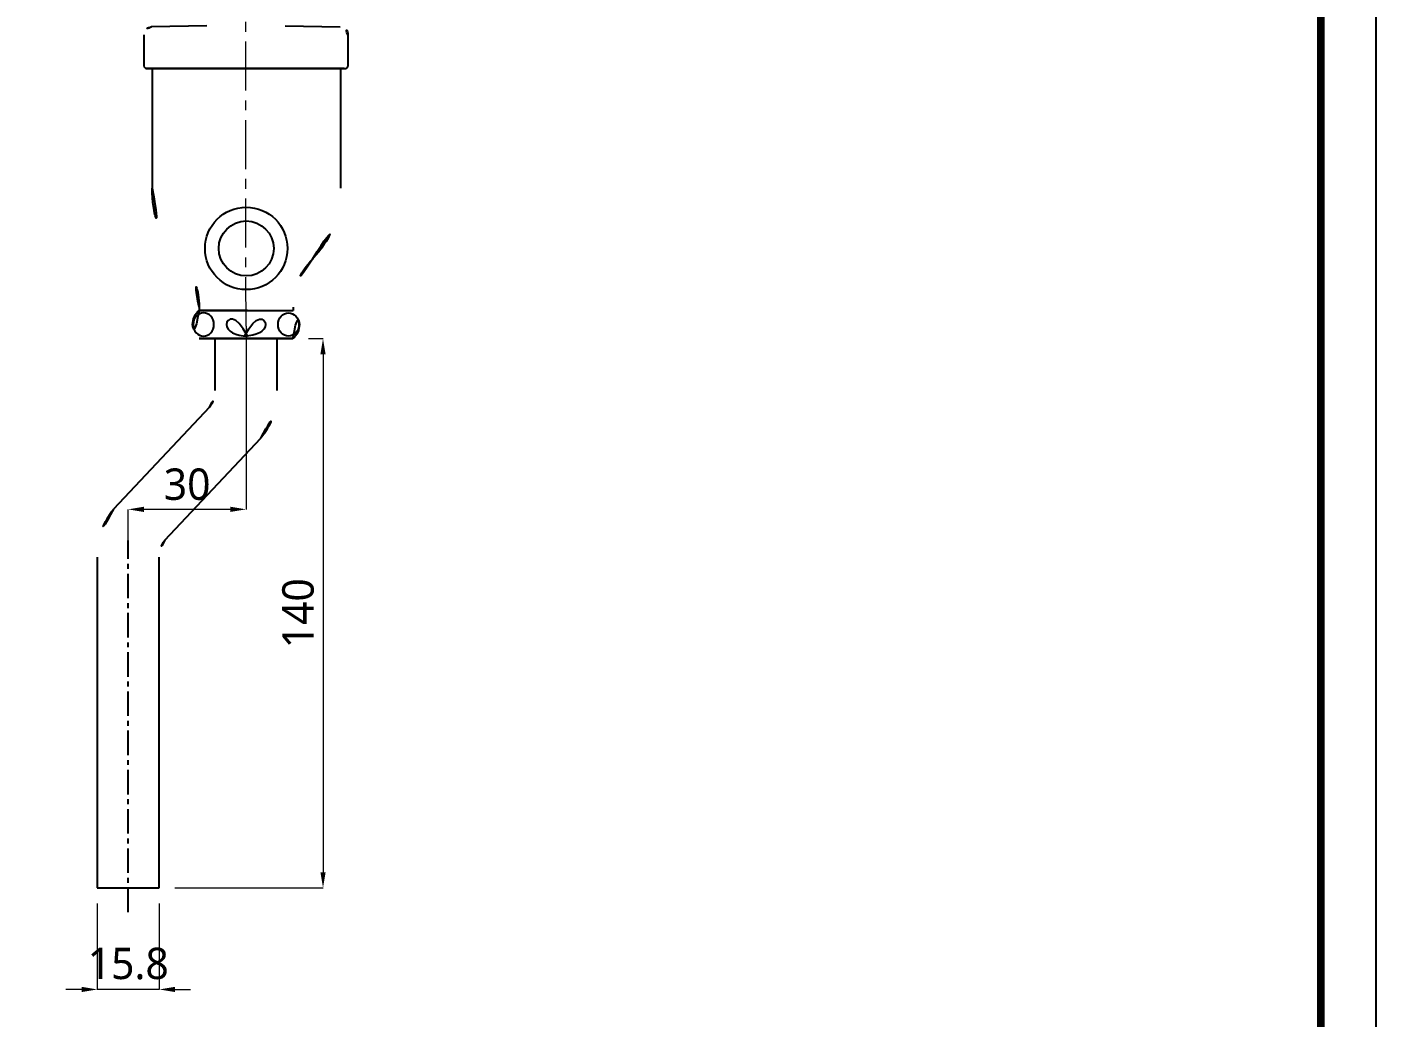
# Model space of a CAD drawing. Extents: x 16296660632 to 16296679194, y -37409619871 to -37409617011.
# Drawn here: x 16296678850.7 to 16296679194.4, y -37409617406.7 to -37409617154.4 of the extents above; entities that cross this region are included whole.
import ezdxf

# ---------------------------------------------------------------- set-up
doc = ezdxf.new("R2010")
doc.units = 0
doc.header["$LTSCALE"] = 10
doc.header["$MEASUREMENT"] = 0
doc.header["$PDMODE"] = 3
doc.header["$PDSIZE"] = -10
doc.linetypes.add('CENTER', pattern=[2, 1.25, -0.25, 0.25, -0.25])
doc.layers.get('0').update_dxf_attribs({"linetype": 'CONTINUOUS'})
doc.layers.get('DEFPOINTS').update_dxf_attribs({"linetype": 'CONTINUOUS'})
doc.layers.add('C.L.', color=3, linetype='CENTER', lineweight=15)
doc.layers.add('DIM & TEXT', color=4, linetype='CONTINUOUS')
doc.layers.add('DWG', color=7, linetype='CONTINUOUS')
doc.styles.add('Daelim Dimension', font='')
doc.styles.get('Daelim Dimension').set_extended_font_data('NanumGothic')
doc.dimstyles.new('DEFAULT', dxfattribs={"dimscale": 2, "dimtxt": 2, "dimasz": 2, "dimexe": 0, "dimexo": 2, "dimgap": 1, "dimtad": 1, "dimdec": 1, "dimzin": 9, "dimdsep": 46, "dimtxsty": 'Daelim Dimension', "dimcen": 0.5, "dimclrd": 252, "dimclre": 252, "dimclrt": 3, "dimadec": 1, "dimazin": 0, "dimtfac": 1, "dimtdec": 1, "dimtix": 1, "dimtmove": 0, "dimatfit": 3, "dimfxl": 1, "dimtolj": 1, "dimtzin": 1, "dimlwd": 9, "dimlwe": 9, "dimarcsym": 0})

# ---------------------------------------------------------------- blocks, each defined once
blk = doc.blocks.new('*D5')
at = {"color": 5, "lineweight": 9, "ltscale": 0.5, "transparency": 16777216}
for p, q in [((16296678906.52452, -37409617230.62276), (16296678906.52452, -37409617277.32582)), ((16296678876.52452, -37409617287.39217), (16296678876.52452, -37409617277.32582)), ((16296678902.52452, -37409617277.32582), (16296678880.52452, -37409617277.32582))]:
    blk.add_line(p, q, dxfattribs=at)
at = {"color": 5, "ltscale": 0.5, "transparency": 16777216}
for points in [[(16296678880.52452, -37409617276.65916), (16296678880.52452, -37409617277.99249), (16296678876.52452, -37409617277.32582)], [(16296678902.52452, -37409617276.65916), (16296678902.52452, -37409617277.99249), (16296678906.52452, -37409617277.32582)]]:
    blk.add_solid(points, dxfattribs=at)
at = {"layer": 'DEFPOINTS', "color": 0, "ltscale": 0.5, "transparency": 16777216}
for p in [(16296678906.52452, -37409617226.62276), (16296678876.52452, -37409617277.32582), (16296678876.52452, -37409617291.39217)]:
    blk.add_point(p, dxfattribs=at)
at = {"color": 7, "ltscale": 0.5, "transparency": 16777216, "insert": (16296678891.52452, -37409617270.96531), "char_height": 8, "attachment_point": 5, "style": 'Daelim Dimension'}
blk.add_mtext('\\A1;30', dxfattribs=at)
blk = doc.blocks.new('*D6')
at = {"color": 5, "lineweight": 9, "ltscale": 0.5, "transparency": 16777216}
for p, q in [((16296678922.47024, -37409617233.82275), (16296678926.14496, -37409617233.82275)), ((16296678926.14496, -37409617237.82275), (16296678926.14496, -37409617369.78728)), ((16296678888.42452, -37409617373.78728), (16296678926.14496, -37409617373.78728))]:
    blk.add_line(p, q, dxfattribs=at)
at = {"color": 5, "ltscale": 0.5, "transparency": 16777216}
for points in [[(16296678925.4783, -37409617237.82275), (16296678926.81163, -37409617237.82275), (16296678926.14496, -37409617233.82275)], [(16296678925.4783, -37409617369.78728), (16296678926.81163, -37409617369.78728), (16296678926.14496, -37409617373.78728)]]:
    blk.add_solid(points, dxfattribs=at)
at = {"layer": 'DEFPOINTS', "color": 0, "ltscale": 0.5, "transparency": 16777216}
for p in [(16296678918.47024, -37409617233.82275), (16296678884.42452, -37409617373.78728), (16296678926.14496, -37409617373.78728)]:
    blk.add_point(p, dxfattribs=at)
at = {"color": 7, "ltscale": 0.5, "transparency": 16777216, "insert": (16296678919.81879, -37409617303.80502), "char_height": 8, "attachment_point": 5, "rotation": 90, "style": 'Daelim Dimension'}
blk.add_mtext('\\A1;140', dxfattribs=at)
blk = doc.blocks.new('*D7')
at = {"color": 5, "lineweight": 9, "ltscale": 0.5, "transparency": 16777216}
for p, q in [((16296678868.62453, -37409617377.78728), (16296678868.62453, -37409617399.67327)), ((16296678884.42452, -37409617377.78728), (16296678884.42452, -37409617399.67327)), ((16296678864.62453, -37409617399.67327), (16296678860.62453, -37409617399.67327)), ((16296678884.42452, -37409617399.67327), (16296678868.62453, -37409617399.67327)), ((16296678888.42452, -37409617399.67327), (16296678892.42452, -37409617399.67327))]:
    blk.add_line(p, q, dxfattribs=at)
at = {"color": 5, "ltscale": 0.5, "transparency": 16777216}
for points in [[(16296678864.62453, -37409617399.00661), (16296678864.62453, -37409617400.33994), (16296678868.62453, -37409617399.67327)], [(16296678888.42452, -37409617399.00661), (16296678888.42452, -37409617400.33994), (16296678884.42452, -37409617399.67327)]]:
    blk.add_solid(points, dxfattribs=at)
at = {"layer": 'DEFPOINTS', "color": 0, "ltscale": 0.5, "transparency": 16777216}
for p in [(16296678868.62453, -37409617373.78728), (16296678884.42452, -37409617373.78728), (16296678868.62453, -37409617399.67327)]:
    blk.add_point(p, dxfattribs=at)
at = {"color": 7, "ltscale": 0.5, "transparency": 16777216, "insert": (16296678876.52452, -37409617393.11247), "char_height": 8, "attachment_point": 5, "style": 'Daelim Dimension'}
blk.add_mtext('\\A1;15.8', dxfattribs=at)

msp = doc.modelspace()

# ---------------------------------------------------------------- linework, layer by layer
at = {"ltscale": 0.5}
for p, q in [((16296678897.18304, -37409617251.30161), (16296678872.74303, -37409617277.31422)), ((16296678885.866, -37409617285.21589), (16296678910.30602, -37409617259.20328))]:
    msp.add_line(p, q, dxfattribs=at)
at = {"color": 1, "linetype": 'CENTER', "ltscale": 0.5}
msp.add_line((16296678876.52452, -37409617379.96703), (16296678876.52452, -37409617285.27896), dxfattribs=at)
at = {"ltscale": 0.5}
msp.add_lwpolyline([(16296678326.42291, -37409617646.81292), (16296679194.42291, -37409617646.81292), (16296679194.42291, -37409617010.81292), (16296678326.42291, -37409617010.81292)], close=True, dxfattribs=at)
at = {"color": 5, "linetype": 'ByBlock', "lineweight": 200, "const_width": 2}
msp.add_lwpolyline([(16296678340.3805, -37409617619.57996), (16296679180.3805, -37409617619.57996), (16296679180.3805, -37409617025.57996), (16296678340.3805, -37409617025.57996)], close=True, dxfattribs=at)
at = {"layer": 'C.L.', "color": 1}
msp.add_line((16296678906.52452, -37409617230.62276), (16296678906.50363, -37409617142.32027), dxfattribs=at)
at = {"layer": 'DIM & TEXT', "color": 0}
for p, q in [((16296678898.62452, -37409617233.82276), (16296678898.62452, -37409617247.04688)), ((16296678914.42452, -37409617247.04688), (16296678914.42452, -37409617233.82276)), ((16296678868.62453, -37409617289.47063), (16296678868.62453, -37409617373.78728)), ((16296678884.42452, -37409617373.78728), (16296678884.42452, -37409617289.47063)), ((16296678868.62453, -37409617373.78728), (16296678884.42452, -37409617373.78728))]:
    msp.add_line(p, q, dxfattribs=at)
for centre, radius, start, end in [((16296678891.62452, -37409617247.04688), 7, 322.5680284766743, 0), ((16296678894.42452, -37409617247.04688), 20, 322.5680284766743, 0), ((16296678888.62453, -37409617289.47063), 20, 142.5680284766744, 180), ((16296678891.42452, -37409617289.47063), 7, 142.5680284766744, 180)]:
    msp.add_arc(centre, radius, start, end, dxfattribs=at)
at = {"layer": 'DWG'}
for p, q in [((16296678896.52715, -37409617154.06586), (16296678882.45658, -37409617154.39693)), ((16296678916.4801, -37409617154.06586), (16296678930.55067, -37409617154.39693)), ((16296678880.50363, -37409617156.39638), (16296678880.50363, -37409617164.44288)), ((16296678932.50363, -37409617156.39638), (16296678932.50363, -37409617164.44288)), ((16296678880.50363, -37409617164.44288), (16296678881.00363, -37409617164.94288)), ((16296678882.57962, -37409617164.83699), (16296678882.57962, -37409617195.43882)), ((16296678930.57836, -37409617164.83699), (16296678930.57836, -37409617195.43882)), ((16296678931.50363, -37409617164.94288), (16296678932.00363, -37409617164.94288)), ((16296678932.00363, -37409617164.94288), (16296678932.50363, -37409617164.44288)), ((16296678894.5793, -37409617225.83539), (16296678894.5793, -37409617226.62276)), ((16296678918.57867, -37409617225.83539), (16296678918.57867, -37409617226.62276))]:
    msp.add_line(p, q, dxfattribs=at)
at = {"layer": 'DWG', "lineweight": 30}
for p, q in [((16296678881.00363, -37409617164.94288), (16296678931.50363, -37409617164.94288)), ((16296678894.57882, -37409617233.82276), (16296678918.47023, -37409617233.82276))]:
    msp.add_line(p, q, dxfattribs=at)
at = {"layer": 'DWG', "color": 0}
for p, q in [((16296678894.5788, -37409617226.62277), (16296678906.52452, -37409617226.62276)), ((16296678906.87881, -37409617226.62276), (16296678894.57882, -37409617226.62276)), ((16296678906.17023, -37409617226.62276), (16296678918.47023, -37409617226.62276)), ((16296678906.52452, -37409617226.62276), (16296678918.57867, -37409617226.62276))]:
    msp.add_line(p, q, dxfattribs=at)
at = {"layer": 'DWG'}
for radius in [10.49972467335778, 6.999816448905184]:
    msp.add_circle((16296678906.57899, -37409617210.83578), radius, dxfattribs=at)
for centre, radius, start, end in [((16296678882.50363, -37409617156.39638), 2, 91.3479091307113, 180), ((16296678930.50363, -37409617156.39638), 2, 0, 88.65209086928868), ((16296678909.07892, -37409617195.43882), 26.49930512582111, 180, 223.0854748152173), ((16296678904.07905, -37409617195.43882), 26.49930512582111, 316.9145251847826, 0), ((16296678876.57977, -37409617225.83539), 17.99952800965623, 0, 43.08547481521734), ((16296678936.5782, -37409617225.83539), 17.99952800965623, 136.9145251847827, 180)]:
    msp.add_arc(centre, radius, start, end, dxfattribs=at)
at = {"layer": 'DWG', "color": 0}
for centre, start, end in [((16296678897.68109, -37409617230.22276), 130.7530303541054, 229.2469696458946), ((16296678915.36796, -37409617230.22276), 310.7530303541054, 49.24696964589457)]:
    msp.add_arc(centre, 4.752272727272666, start, end, dxfattribs=at)
at = {"layer": 'DWG', "color": 0, "extrusion": (0, 0, -1)}
msp.add_ellipse((16296678895.70709, -37409617230.22276), major_axis=(-3.649094001529531e-16, 2.979711378064412), ratio=0.8909690121694134, dxfattribs=at)
msp.add_ellipse((16296678906.87881, -37409617230.22276), major_axis=(-5.309661865234375, 0), ratio=0.5611424991522355, start_param=4.71238898038469, end_param=7.853981633974483, dxfattribs=at)
at = {"layer": 'DWG', "color": 0}
msp.add_ellipse((16296678906.17023, -37409617230.22276), major_axis=(5.309661865234375, 0), ratio=0.5611424991522355, start_param=4.71238898038469, end_param=7.853981633974483, dxfattribs=at)
msp.add_ellipse((16296678917.34196, -37409617230.22276), major_axis=(3.649094001529531e-16, 2.979711378064412), ratio=0.8909690121694134, dxfattribs=at)

# ---------------------------------------------------------------- dimensions: what is measured, and where the dimension line sits
at = {"color": 5, "ltscale": 0.5}
for base, p1, p2, picture, middle in [((16296678876.52452, -37409617277.32582), (16296678906.52452, -37409617226.62276), (16296678876.52452, -37409617291.39217), '*D5', (16296678891.52452, -37409617270.96531)), ((16296678868.62453, -37409617399.67327), (16296678884.42452, -37409617373.78728), (16296678868.62453, -37409617373.78728), '*D7', (16296678876.52452, -37409617393.11247))]:
    dim = msp.add_linear_dim(base=base, p1=p1, p2=p2, dimstyle='DEFAULT', override={"dimtxt": 4, "dimclrd": 5, "dimclre": 5, "dimclrt": 7}, dxfattribs=at)
    dim.commit()
    dim.dimension.update_dxf_attribs({"geometry": picture, "text_midpoint": middle})
dim = msp.add_linear_dim(base=(16296678926.14496, -37409617373.78728), p1=(16296678918.47024, -37409617233.82275), p2=(16296678884.42452, -37409617373.78728), angle=90, dimstyle='DEFAULT', override={"dimtxt": 4, "dimclrd": 5, "dimclre": 5, "dimclrt": 7}, dxfattribs=at)
dim.commit()
dim.dimension.update_dxf_attribs({"geometry": '*D6', "text_midpoint": (16296678919.81879, -37409617303.80502)})

doc.saveas('drawing.dxf')
